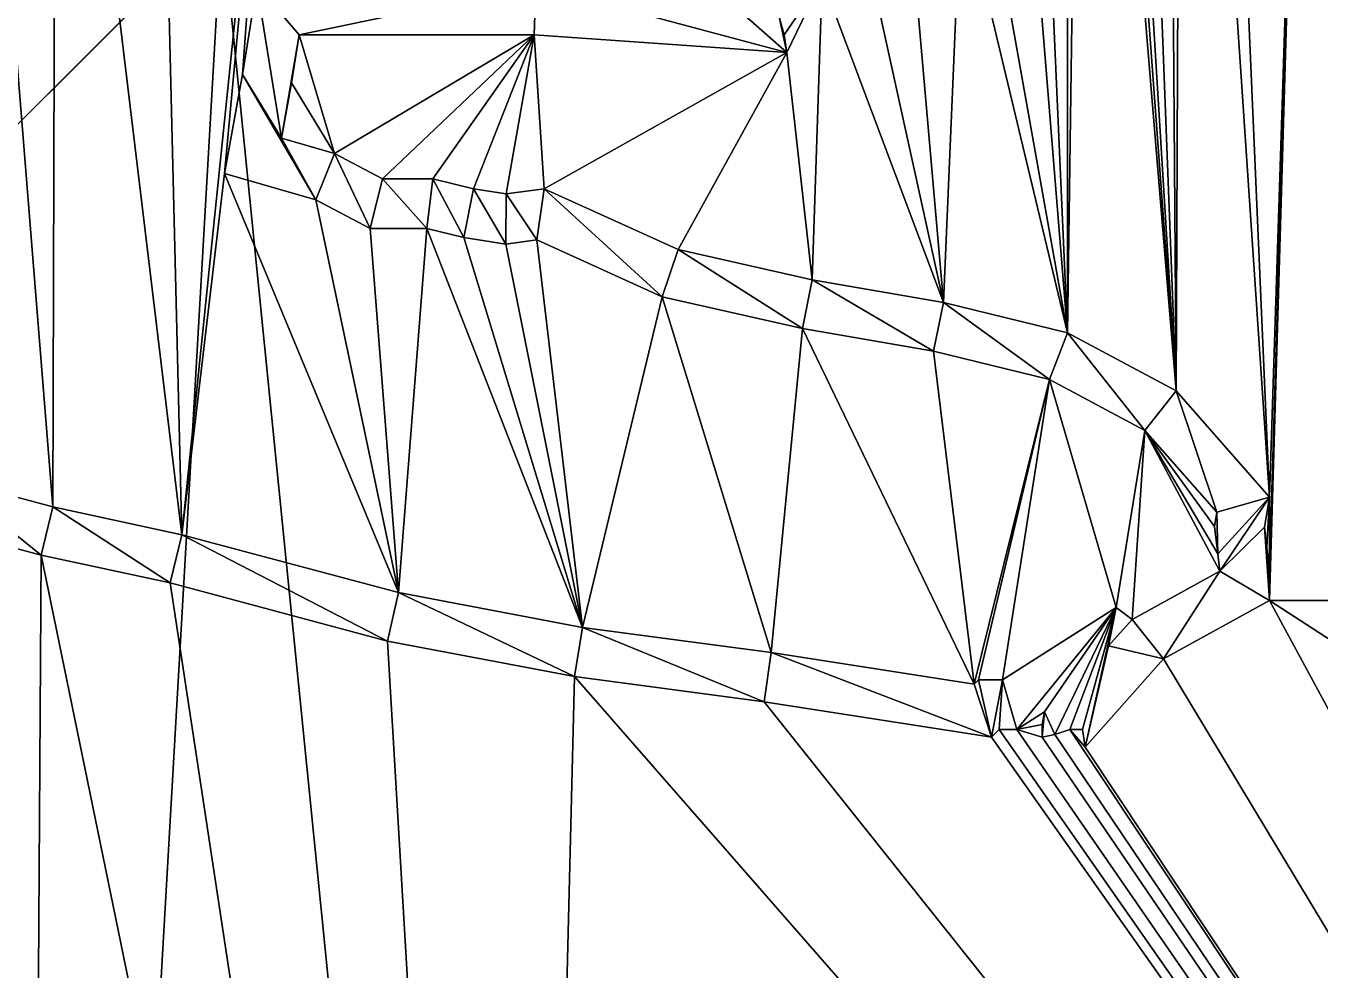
# Model space of a CAD drawing. Extents: x 10 to 110, y 10 to 115.
# Drawn here: x 45.03 to 58.06, y 34.3 to 43.81 of the extents above; entities that cross this region are included whole.
import ezdxf

# ---------------------------------------------------------------- set-up
doc = ezdxf.new("R2010")
doc.units = 0
doc.header["$MEASUREMENT"] = 0
doc.layers.add('STL2DXF', color=7, linetype='Continuous')

msp = doc.modelspace()

# ---------------------------------------------------------------- linework, layer by layer
at = {"layer": 'STL2DXF'}
for points in [[(53.939, 56.061, 0.5), (37.879, 40), (53.939, 56.061)], [(37.879, 40), (53.939, 56.061, 0.5), (47.879, 50, 0.5)], [(37.879, 40), (40, 37.879), (53.939, 56.061)], [(53.939, 56.061), (40, 37.879), (56.061, 53.939)], [(40, 37.879), (47, 44.875, 0.5), (56.061, 53.939)], [(56.608, 40.135, -0.6), (56.15, 52.17, -0.6), (56.513, 53.347, -0.6)], [(56.608, 40.135, -0.6), (56.513, 53.347, -0.6), (56.659, 52.272, -0.6)], [(56.608, 40.135, -0.6), (56.659, 52.272, -0.6), (57.55, 39.066, -0.6)], [(57.55, 39.066, -0.6), (56.659, 52.272, -0.6), (57.041, 50.771, -0.6)], [(56.608, 40.135, -0.6), (55.87, 52.119, -0.6), (56.15, 52.17, -0.6)], [(56.608, 40.135, -0.6), (55.743, 51.865, -0.6), (55.87, 52.119, -0.6)], [(56.608, 40.135, -0.6), (55.667, 51.534, -0.6), (55.743, 51.865, -0.6)], [(55.514, 40.72, -0.6), (55.514, 51.229, -0.6), (55.667, 51.534, -0.6)], [(55.514, 40.72, -0.6), (55.667, 51.534, -0.6), (56.608, 40.135, -0.6)], [(44.297, 51.42, -0.6), (45.301, 38.967, -0.6), (44.219, 39.255, -0.6)], [(45.301, 38.967, -0.6), (44.297, 51.42, -0.6), (45.328, 49.21, -0.6)], [(55.514, 40.72, -0.6), (55.056, 51.127, -0.6), (55.514, 51.229, -0.6)], [(55.514, 40.72, -0.6), (54.7, 50.771, -0.6), (55.056, 51.127, -0.6)], [(55.514, 40.72, -0.6), (54.624, 45.733, -0.6), (54.7, 50.771, -0.6)], [(57.55, 39.066, -0.6), (57.041, 50.771, -0.6), (57.881, 49.371, -0.6)], [(37.879, 40, 0.5), (40, 37.879, 0.5), (47.879, 50, 0.5)], [(37.879, 40, 0.5), (47.879, 50), (37.879, 40)], [(47.879, 50), (37.879, 40, 0.5), (47.879, 50, 0.5)], [(47.879, 50), (40, 37.879), (37.879, 40)], [(37.879, 40), (47.879, 50, 0.5), (37.879, 40, 0.5)], [(42.754, 44.875, 0.5), (37.879, 40, 0.5), (47.879, 50, 0.5)], [(47.879, 50, 0.5), (40, 37.879, 0.5), (50, 47.879, 0.5)], [(40, 37.879), (47.879, 50), (50, 47.879)], [(59.102, 38.023, -0.6), (57.55, 38.023, -0.6), (57.881, 49.371, -0.6)], [(57.55, 39.066, -0.6), (57.881, 49.371, -0.6), (57.55, 38.354, -0.6)], [(57.55, 38.354, -0.6), (57.881, 49.371, -0.6), (57.55, 38.023, -0.6)], [(59.102, 38.023, -0.6), (57.881, 49.371, -0.6), (59.051, 38.506, -0.6)], [(59.051, 38.506, -0.6), (57.881, 49.371, -0.6), (58.873, 40.338, -0.6)], [(58.975, 48.124, -0.6), (58.873, 40.338, -0.6), (57.881, 49.371, -0.6)], [(45.301, 38.967, -0.6), (45.328, 49.21, -0.6), (46.599, 38.687, -0.6)], [(46.599, 38.687, -0.6), (45.328, 49.21, -0.6), (46.383, 47.503, -0.6)], [(50, 47.879, 0.5), (40, 37.879), (50, 47.879)], [(40, 37.879), (50, 47.879, 0.5), (40, 37.879, 0.5)], [(46.599, 38.687, -0.6), (46.383, 47.503, -0.6), (47.524, 47.681, -0.6)], [(46.599, 38.687, -0.6), (47.524, 47.681, -0.6), (47.028, 42.323, -0.6)], [(47.028, 42.323, -0.6), (47.524, 47.681, -0.6), (47.21, 43.323, -0.6)], [(47.21, 43.323, -0.6), (47.524, 47.681, -0.6), (47.352, 44.222, -0.6)], [(55.514, 40.72, -0.6), (54.446, 45.198, -0.6), (54.624, 45.733, -0.6)], [(54.267, 41.025, -0.6), (53.453, 44.74, -0.6), (53.911, 45.097, -0.6)], [(54.267, 41.025, -0.6), (53.911, 45.097, -0.6), (54.446, 45.198, -0.6)], [(54.267, 41.025, -0.6), (54.446, 45.198, -0.6), (55.514, 40.72, -0.6)], [(47, 44.875, 0.5), (40, 37.879), (40, 37.879, 0.5)], [(40, 37.879, 0.5), (45, 10, 0.5), (47, 44.875, 0.5)], [(47, 44.875, 0.5), (45, 10, 0.5), (50, 15, 0.5)], [(47, 44.875, 0.5), (50, 15, 0.5), (73, 44.875, 0.5)], [(73, 44.875, 0.5), (50, 15, 0.5), (70, 15, 0.5)], [(54.267, 41.025, -0.6), (53.046, 44.282, -0.6), (53.453, 44.74, -0.6)], [(47.601, 42.679, -0.4), (47.21, 43.323, -0.4), (47.352, 44.222, -0.4)], [(47.352, 44.222, -0.6), (47.21, 43.323, -0.4), (47.21, 43.323, -0.6)], [(47.21, 43.323, -0.4), (47.352, 44.222, -0.6), (47.352, 44.222, -0.4)], [(47.352, 44.222, -0.4), (47.779, 43.722, -0.4), (47.601, 42.679, -0.4)], [(47.779, 43.722, -0.4), (47.352, 44.222, -0.4), (50.163, 44.222, -0.4)], [(47.779, 43.722, -0.4), (50.163, 44.222, -0.4), (50.145, 43.722, -0.4)], [(50.145, 43.722, -0.4), (50.163, 44.222, -0.4), (52.69, 43.544, -0.4)], [(52.69, 43.544, -0.4), (50.163, 44.222, -0.4), (52.071, 44.089, -0.4)], [(53.046, 44.282, -0.6), (52.664, 43.722, -0.6), (52.613, 43.901, -0.6)], [(52.664, 43.722, -0.6), (53.046, 44.282, -0.6), (52.69, 43.544, -0.6)], [(52.69, 43.544, -0.6), (53.046, 44.282, -0.6), (52.944, 41.254, -0.6)], [(52.944, 41.254, -0.6), (53.046, 44.282, -0.6), (54.267, 41.025, -0.6)], [(52.69, 43.544, -0.4), (52.071, 44.089, -0.4), (52.613, 43.901, -0.4)], [(52.69, 43.544, -0.4), (52.613, 43.901, -0.4), (52.664, 43.722, -0.4)], [(52.664, 43.722, -0.4), (52.613, 43.901, -0.6), (52.664, 43.722, -0.6)], [(52.613, 43.901, -0.6), (52.664, 43.722, -0.4), (52.613, 43.901, -0.4)], [(47.601, 42.679, -0.4), (47.779, 43.722, -0.4), (47.703, 43.239, -0.4)], [(47.703, 43.239, -0.4), (47.779, 43.722, -0.6), (47.703, 43.239, -0.6)], [(47.779, 43.722, -0.6), (47.703, 43.239, -0.4), (47.779, 43.722, -0.4)], [(48.135, 42.527, -0.6), (47.703, 43.239, -0.6), (47.779, 43.722, -0.6)], [(47.779, 43.722, -0.4), (50.145, 43.722, -0.6), (47.779, 43.722, -0.6)], [(50.145, 43.722, -0.6), (47.779, 43.722, -0.4), (50.145, 43.722, -0.4)], [(48.135, 42.527, -0.6), (47.779, 43.722, -0.6), (50.145, 43.722, -0.6)], [(48.135, 42.527, -0.6), (50.145, 43.722, -0.6), (48.619, 42.272, -0.6)], [(48.619, 42.272, -0.6), (50.145, 43.722, -0.6), (49.127, 42.272, -0.6)], [(49.127, 42.272, -0.6), (50.145, 43.722, -0.6), (49.535, 42.17, -0.6)], [(49.535, 42.17, -0.6), (50.145, 43.722, -0.6), (49.865, 42.119, -0.6)], [(49.865, 42.119, -0.6), (50.145, 43.722, -0.6), (50.247, 42.17, -0.6)], [(50.145, 43.722, -0.4), (52.69, 43.544, -0.6), (50.145, 43.722, -0.6)], [(52.69, 43.544, -0.6), (50.145, 43.722, -0.4), (52.69, 43.544, -0.4)], [(50.247, 42.17, -0.6), (50.145, 43.722, -0.6), (52.69, 43.544, -0.6)], [(52.69, 43.544, -0.4), (52.664, 43.722, -0.6), (52.69, 43.544, -0.6)], [(52.664, 43.722, -0.6), (52.69, 43.544, -0.4), (52.664, 43.722, -0.4)], [(50.247, 42.17, -0.6), (52.69, 43.544, -0.6), (51.596, 41.56, -0.6)], [(51.596, 41.56, -0.6), (52.69, 43.544, -0.6), (52.944, 41.254, -0.6)], [(47.21, 43.323, -0.4), (47.948, 42.06, -0.4), (47.028, 42.323, -0.4)], [(47.21, 43.323, -0.6), (47.028, 42.323, -0.4), (47.028, 42.323, -0.6)], [(47.028, 42.323, -0.4), (47.21, 43.323, -0.6), (47.21, 43.323, -0.4)], [(47.948, 42.06, -0.4), (47.21, 43.323, -0.4), (47.601, 42.679, -0.4)], [(47.601, 42.679, -0.4), (47.703, 43.239, -0.6), (47.601, 42.679, -0.6)], [(47.703, 43.239, -0.6), (47.601, 42.679, -0.4), (47.703, 43.239, -0.4)], [(47.703, 43.239, -0.6), (48.135, 42.527, -0.6), (47.601, 42.679, -0.6)], [(47.948, 42.06, -0.4), (47.601, 42.679, -0.4), (48.135, 42.527, -0.4)], [(48.135, 42.527, -0.6), (47.601, 42.679, -0.4), (47.601, 42.679, -0.6)], [(47.601, 42.679, -0.4), (48.135, 42.527, -0.6), (48.135, 42.527, -0.4)], [(47.948, 42.06, -0.4), (48.135, 42.527, -0.4), (48.495, 41.772, -0.4)], [(48.495, 41.772, -0.4), (48.135, 42.527, -0.4), (48.619, 42.272, -0.4)], [(48.619, 42.272, -0.6), (48.135, 42.527, -0.4), (48.135, 42.527, -0.6)], [(48.135, 42.527, -0.4), (48.619, 42.272, -0.6), (48.619, 42.272, -0.4)], [(47.028, 42.323, -0.6), (48.781, 38.103, -0.6), (46.599, 38.687, -0.6)], [(48.781, 38.103, -0.6), (47.028, 42.323, -0.6), (47.948, 42.06, -0.6)], [(47.028, 42.323, -0.4), (47.948, 42.06, -0.6), (47.028, 42.323, -0.6)], [(47.948, 42.06, -0.6), (47.028, 42.323, -0.4), (47.948, 42.06, -0.4)], [(48.495, 41.772, -0.4), (48.619, 42.272, -0.4), (49.066, 41.772, -0.4)], [(49.066, 41.772, -0.4), (48.619, 42.272, -0.4), (49.127, 42.272, -0.4)], [(49.127, 42.272, -0.6), (48.619, 42.272, -0.4), (48.619, 42.272, -0.6)], [(48.619, 42.272, -0.4), (49.127, 42.272, -0.6), (49.127, 42.272, -0.4)], [(49.066, 41.772, -0.4), (49.127, 42.272, -0.4), (49.436, 41.68, -0.4)], [(49.436, 41.68, -0.4), (49.127, 42.272, -0.4), (49.535, 42.17, -0.4)], [(49.535, 42.17, -0.6), (49.127, 42.272, -0.4), (49.127, 42.272, -0.6)], [(49.127, 42.272, -0.4), (49.535, 42.17, -0.6), (49.535, 42.17, -0.4)], [(49.436, 41.68, -0.4), (49.535, 42.17, -0.4), (49.86, 41.614, -0.4)], [(49.86, 41.614, -0.4), (49.535, 42.17, -0.4), (49.865, 42.119, -0.4)], [(49.865, 42.119, -0.6), (49.535, 42.17, -0.4), (49.535, 42.17, -0.6)], [(49.535, 42.17, -0.4), (49.865, 42.119, -0.6), (49.865, 42.119, -0.4)], [(49.86, 41.614, -0.4), (49.865, 42.119, -0.4), (50.171, 41.656, -0.4)], [(50.171, 41.656, -0.4), (49.865, 42.119, -0.4), (50.247, 42.17, -0.4)], [(50.247, 42.17, -0.6), (49.865, 42.119, -0.4), (49.865, 42.119, -0.6)], [(49.865, 42.119, -0.4), (50.247, 42.17, -0.6), (50.247, 42.17, -0.4)], [(50.171, 41.656, -0.4), (50.247, 42.17, -0.4), (51.436, 41.083, -0.4)], [(51.436, 41.083, -0.4), (50.247, 42.17, -0.4), (51.596, 41.56, -0.4)], [(51.596, 41.56, -0.6), (50.247, 42.17, -0.4), (50.247, 42.17, -0.6)], [(50.247, 42.17, -0.4), (51.596, 41.56, -0.6), (51.596, 41.56, -0.4)], [(48.781, 38.103, -0.6), (47.948, 42.06, -0.6), (48.495, 41.772, -0.6)], [(47.948, 42.06, -0.4), (48.495, 41.772, -0.6), (47.948, 42.06, -0.6)], [(48.495, 41.772, -0.6), (47.948, 42.06, -0.4), (48.495, 41.772, -0.4)], [(48.781, 38.103, -0.6), (48.495, 41.772, -0.6), (49.066, 41.772, -0.6)], [(48.495, 41.772, -0.4), (49.066, 41.772, -0.6), (48.495, 41.772, -0.6)], [(49.066, 41.772, -0.6), (48.495, 41.772, -0.4), (49.066, 41.772, -0.4)], [(48.781, 38.103, -0.6), (49.066, 41.772, -0.6), (50.632, 37.753, -0.6)], [(50.632, 37.753, -0.6), (49.066, 41.772, -0.6), (49.436, 41.68, -0.6)], [(49.066, 41.772, -0.4), (49.436, 41.68, -0.6), (49.066, 41.772, -0.6)], [(49.436, 41.68, -0.6), (49.066, 41.772, -0.4), (49.436, 41.68, -0.4)], [(50.632, 37.753, -0.6), (49.436, 41.68, -0.6), (49.86, 41.614, -0.6)], [(49.436, 41.68, -0.4), (49.86, 41.614, -0.6), (49.436, 41.68, -0.6)], [(49.86, 41.614, -0.6), (49.436, 41.68, -0.4), (49.86, 41.614, -0.4)], [(50.632, 37.753, -0.6), (49.86, 41.614, -0.6), (50.171, 41.656, -0.6)], [(49.86, 41.614, -0.4), (50.171, 41.656, -0.6), (49.86, 41.614, -0.6)], [(50.171, 41.656, -0.6), (49.86, 41.614, -0.4), (50.171, 41.656, -0.4)], [(50.632, 37.753, -0.6), (50.171, 41.656, -0.6), (51.436, 41.083, -0.6)], [(50.171, 41.656, -0.4), (51.436, 41.083, -0.6), (50.171, 41.656, -0.6)], [(51.436, 41.083, -0.6), (50.171, 41.656, -0.4), (51.436, 41.083, -0.4)], [(51.436, 41.083, -0.4), (51.596, 41.56, -0.4), (52.846, 40.764, -0.4)], [(52.846, 40.764, -0.4), (51.596, 41.56, -0.4), (52.944, 41.254, -0.4)], [(52.944, 41.254, -0.6), (51.596, 41.56, -0.4), (51.596, 41.56, -0.6)], [(51.596, 41.56, -0.4), (52.944, 41.254, -0.6), (52.944, 41.254, -0.4)], [(52.846, 40.764, -0.4), (52.944, 41.254, -0.4), (54.165, 40.536, -0.4)], [(54.165, 40.536, -0.4), (52.944, 41.254, -0.4), (54.267, 41.025, -0.4)], [(54.267, 41.025, -0.6), (52.944, 41.254, -0.4), (52.944, 41.254, -0.6)], [(52.944, 41.254, -0.4), (54.267, 41.025, -0.6), (54.267, 41.025, -0.4)], [(50.632, 37.753, -0.6), (51.436, 41.083, -0.6), (52.532, 37.5, -0.6)], [(52.532, 37.5, -0.6), (51.436, 41.083, -0.6), (52.846, 40.764, -0.6)], [(51.436, 41.083, -0.4), (52.846, 40.764, -0.6), (51.436, 41.083, -0.6)], [(52.846, 40.764, -0.6), (51.436, 41.083, -0.4), (52.846, 40.764, -0.4)], [(54.165, 40.536, -0.4), (54.267, 41.025, -0.4), (55.334, 40.249, -0.4)], [(55.334, 40.249, -0.4), (54.267, 41.025, -0.4), (55.514, 40.72, -0.4)], [(55.514, 40.72, -0.6), (54.267, 41.025, -0.4), (54.267, 41.025, -0.6)], [(54.267, 41.025, -0.4), (55.514, 40.72, -0.6), (55.514, 40.72, -0.4)], [(52.532, 37.5, -0.6), (52.846, 40.764, -0.6), (54.577, 37.182, -0.6)], [(54.577, 37.182, -0.6), (52.846, 40.764, -0.6), (54.165, 40.536, -0.6)], [(52.846, 40.764, -0.4), (54.165, 40.536, -0.6), (52.846, 40.764, -0.6)], [(54.165, 40.536, -0.6), (52.846, 40.764, -0.4), (54.165, 40.536, -0.4)], [(55.334, 40.249, -0.4), (55.514, 40.72, -0.4), (56.293, 39.736, -0.4)], [(56.293, 39.736, -0.4), (55.514, 40.72, -0.4), (56.608, 40.135, -0.4)], [(56.608, 40.135, -0.6), (55.514, 40.72, -0.4), (55.514, 40.72, -0.6)], [(55.514, 40.72, -0.4), (56.608, 40.135, -0.6), (56.608, 40.135, -0.4)], [(54.577, 37.182, -0.6), (54.165, 40.536, -0.6), (55.334, 40.249, -0.6)], [(54.165, 40.536, -0.4), (55.334, 40.249, -0.6), (54.165, 40.536, -0.6)], [(55.334, 40.249, -0.6), (54.165, 40.536, -0.4), (55.334, 40.249, -0.4)], [(54.577, 37.182, -0.6), (55.334, 40.249, -0.6), (54.62, 37.225, -0.6)], [(54.62, 37.225, -0.6), (55.334, 40.249, -0.6), (54.86, 37.225, -0.6)], [(54.86, 37.225, -0.6), (55.334, 40.249, -0.6), (56.005, 37.954, -0.6)], [(56.005, 37.954, -0.6), (55.334, 40.249, -0.6), (56.293, 39.736, -0.6)], [(55.334, 40.249, -0.4), (56.293, 39.736, -0.6), (55.334, 40.249, -0.6)], [(56.293, 39.736, -0.6), (55.334, 40.249, -0.4), (56.293, 39.736, -0.4)], [(56.293, 39.736, -0.4), (56.608, 40.135, -0.4), (57.018, 38.914, -0.4)], [(57.018, 38.914, -0.4), (56.608, 40.135, -0.4), (57.55, 39.066, -0.4)], [(57.55, 39.066, -0.4), (56.608, 40.135, -0.6), (57.55, 39.066, -0.6)], [(56.608, 40.135, -0.6), (57.55, 39.066, -0.4), (56.608, 40.135, -0.4)], [(56.005, 37.954, -0.6), (56.293, 39.736, -0.6), (56.165, 37.834, -0.6)], [(56.165, 37.834, -0.6), (56.293, 39.736, -0.6), (57.05, 38.319, -0.6)], [(57.018, 38.914, -0.6), (56.994, 38.771, -0.6), (56.293, 39.736, -0.6)], [(57.05, 38.319, -0.6), (56.293, 39.736, -0.6), (57.028, 38.495, -0.6)], [(57.028, 38.495, -0.6), (56.293, 39.736, -0.6), (56.994, 38.771, -0.6)], [(56.293, 39.736, -0.6), (57.018, 38.914, -0.4), (57.018, 38.914, -0.6)], [(57.018, 38.914, -0.4), (56.293, 39.736, -0.6), (56.293, 39.736, -0.4)], [(44.038, 38.786, -0.4), (44.219, 39.255, -0.4), (45.183, 38.481, -0.4)], [(45.183, 38.481, -0.4), (44.219, 39.255, -0.4), (45.301, 38.967, -0.4)], [(45.301, 38.967, -0.6), (44.219, 39.255, -0.4), (44.219, 39.255, -0.6)], [(44.219, 39.255, -0.4), (45.301, 38.967, -0.6), (45.301, 38.967, -0.4)], [(45.183, 38.481, -0.4), (45.301, 38.967, -0.4), (46.481, 38.201, -0.4)], [(46.481, 38.201, -0.4), (45.301, 38.967, -0.4), (46.599, 38.687, -0.4)], [(46.599, 38.687, -0.6), (45.301, 38.967, -0.4), (45.301, 38.967, -0.6)], [(45.301, 38.967, -0.4), (46.599, 38.687, -0.6), (46.599, 38.687, -0.4)], [(57.018, 38.914, -0.4), (57.55, 39.066, -0.4), (57.028, 38.495, -0.4)], [(57.028, 38.495, -0.4), (57.55, 39.066, -0.4), (57.05, 38.319, -0.4)], [(57.05, 38.319, -0.4), (57.55, 39.066, -0.4), (57.499, 38.761, -0.4)], [(57.499, 38.761, -0.4), (57.55, 39.066, -0.6), (57.499, 38.761, -0.6)], [(57.55, 39.066, -0.6), (57.499, 38.761, -0.4), (57.55, 39.066, -0.4)], [(57.55, 39.066, -0.6), (57.524, 38.557, -0.6), (57.499, 38.761, -0.6)], [(57.524, 38.557, -0.6), (57.55, 39.066, -0.6), (57.55, 38.354, -0.6)], [(57.028, 38.495, -0.4), (56.994, 38.771, -0.4), (57.018, 38.914, -0.4)], [(57.018, 38.914, -0.6), (56.994, 38.771, -0.4), (56.994, 38.771, -0.6)], [(56.994, 38.771, -0.4), (57.018, 38.914, -0.6), (57.018, 38.914, -0.4)], [(44.038, 38.786, -0.4), (45.183, 38.481, -0.6), (44.038, 38.786, -0.6)], [(45.183, 38.481, -0.6), (44.038, 38.786, -0.4), (45.183, 38.481, -0.4)], [(45, 10, -0.6), (44.038, 38.786, -0.6), (45.183, 38.481, -0.6)], [(56.994, 38.771, -0.6), (57.028, 38.495, -0.4), (57.028, 38.495, -0.6)], [(57.028, 38.495, -0.4), (56.994, 38.771, -0.6), (56.994, 38.771, -0.4)], [(57.55, 38.023, -0.4), (57.05, 38.319, -0.4), (57.499, 38.761, -0.4)], [(57.55, 38.023, -0.4), (57.499, 38.761, -0.4), (57.524, 38.557, -0.4)], [(57.524, 38.557, -0.4), (57.499, 38.761, -0.6), (57.524, 38.557, -0.6)], [(57.499, 38.761, -0.6), (57.524, 38.557, -0.4), (57.499, 38.761, -0.4)], [(46.481, 38.201, -0.4), (46.599, 38.687, -0.4), (48.669, 37.616, -0.4)], [(48.669, 37.616, -0.4), (46.599, 38.687, -0.4), (48.781, 38.103, -0.4)], [(48.781, 38.103, -0.6), (46.599, 38.687, -0.4), (46.599, 38.687, -0.6)], [(46.599, 38.687, -0.4), (48.781, 38.103, -0.6), (48.781, 38.103, -0.4)], [(45, 10, -0.6), (45.183, 38.481, -0.6), (50, 15, -0.6)], [(45.183, 38.481, -0.4), (46.481, 38.201, -0.6), (45.183, 38.481, -0.6)], [(46.481, 38.201, -0.6), (45.183, 38.481, -0.4), (46.481, 38.201, -0.4)], [(50, 15, -0.6), (45.183, 38.481, -0.6), (46.481, 38.201, -0.6)], [(57.028, 38.495, -0.6), (57.05, 38.319, -0.4), (57.05, 38.319, -0.6)], [(57.05, 38.319, -0.4), (57.028, 38.495, -0.6), (57.028, 38.495, -0.4)], [(57.55, 38.023, -0.4), (57.524, 38.557, -0.4), (57.55, 38.354, -0.4)], [(57.55, 38.354, -0.4), (57.524, 38.557, -0.6), (57.55, 38.354, -0.6)], [(57.524, 38.557, -0.6), (57.55, 38.354, -0.4), (57.524, 38.557, -0.4)], [(56.481, 37.437, -0.4), (56.165, 37.834, -0.4), (57.05, 38.319, -0.4)], [(57.05, 38.319, -0.4), (56.165, 37.834, -0.6), (57.05, 38.319, -0.6)], [(56.165, 37.834, -0.6), (57.05, 38.319, -0.4), (56.165, 37.834, -0.4)], [(56.481, 37.437, -0.4), (57.05, 38.319, -0.4), (57.55, 38.023, -0.4)], [(57.55, 38.023, -0.4), (57.55, 38.354, -0.6), (57.55, 38.023, -0.6)], [(57.55, 38.354, -0.6), (57.55, 38.023, -0.4), (57.55, 38.354, -0.4)], [(46.481, 38.201, -0.4), (48.669, 37.616, -0.6), (46.481, 38.201, -0.6)], [(48.669, 37.616, -0.6), (46.481, 38.201, -0.4), (48.669, 37.616, -0.4)], [(50, 15, -0.6), (46.481, 38.201, -0.6), (48.669, 37.616, -0.6)], [(48.669, 37.616, -0.4), (48.781, 38.103, -0.4), (50.552, 37.259, -0.4)], [(50.552, 37.259, -0.4), (48.781, 38.103, -0.4), (50.632, 37.753, -0.4)], [(50.632, 37.753, -0.6), (48.781, 38.103, -0.4), (48.781, 38.103, -0.6)], [(48.781, 38.103, -0.4), (50.632, 37.753, -0.6), (50.632, 37.753, -0.4)], [(55.005, 36.725, -0.4), (54.86, 37.225, -0.4), (56.005, 37.954, -0.4)], [(56.005, 37.954, -0.4), (54.86, 37.225, -0.6), (56.005, 37.954, -0.6)], [(54.86, 37.225, -0.6), (56.005, 37.954, -0.4), (54.86, 37.225, -0.4)], [(55.005, 36.725, -0.4), (56.005, 37.954, -0.4), (55.285, 36.903, -0.4)], [(55.285, 36.903, -0.4), (56.005, 37.954, -0.4), (55.387, 36.674, -0.4)], [(55.387, 36.674, -0.4), (56.005, 37.954, -0.4), (55.54, 36.725, -0.4)], [(55.54, 36.725, -0.4), (56.005, 37.954, -0.4), (55.667, 36.725, -0.4)], [(55.667, 36.725, -0.4), (56.005, 37.954, -0.4), (55.692, 36.547, -0.4)], [(55.692, 36.547, -0.4), (56.005, 37.954, -0.4), (55.928, 37.567, -0.4)], [(56.165, 37.834, -0.6), (55.928, 37.567, -0.6), (56.005, 37.954, -0.6)], [(55.928, 37.567, -0.4), (56.005, 37.954, -0.6), (55.928, 37.567, -0.6)], [(56.005, 37.954, -0.6), (55.928, 37.567, -0.4), (56.005, 37.954, -0.4)], [(56.481, 37.437, -0.6), (57.55, 38.023, -0.4), (57.55, 38.023, -0.6)], [(57.55, 38.023, -0.4), (56.481, 37.437, -0.6), (56.481, 37.437, -0.4)], [(70, 15, -0.6), (56.481, 37.437, -0.6), (57.55, 38.023, -0.6)], [(70, 15, -0.6), (57.55, 38.023, -0.6), (59.433, 36.801, -0.6)], [(59.433, 36.801, -0.6), (57.55, 38.023, -0.6), (59.102, 38.023, -0.6)], [(56.481, 37.437, -0.4), (55.928, 37.567, -0.4), (56.165, 37.834, -0.4)], [(56.165, 37.834, -0.6), (55.928, 37.567, -0.4), (55.928, 37.567, -0.6)], [(55.928, 37.567, -0.4), (56.165, 37.834, -0.6), (56.165, 37.834, -0.4)], [(50.552, 37.259, -0.4), (50.632, 37.753, -0.4), (52.461, 37.005, -0.4)], [(52.461, 37.005, -0.4), (50.632, 37.753, -0.4), (52.532, 37.5, -0.4)], [(52.532, 37.5, -0.6), (50.632, 37.753, -0.4), (50.632, 37.753, -0.6)], [(50.632, 37.753, -0.4), (52.532, 37.5, -0.6), (52.532, 37.5, -0.4)], [(48.669, 37.616, -0.4), (50.552, 37.259, -0.6), (48.669, 37.616, -0.6)], [(50.552, 37.259, -0.6), (48.669, 37.616, -0.4), (50.552, 37.259, -0.4)], [(50, 15, -0.6), (48.669, 37.616, -0.6), (50.552, 37.259, -0.6)], [(55.928, 37.567, -0.4), (56.481, 37.437, -0.4), (55.692, 36.547, -0.4)], [(52.461, 37.005, -0.4), (52.532, 37.5, -0.4), (54.751, 36.649, -0.4)], [(54.751, 36.649, -0.4), (52.532, 37.5, -0.4), (54.577, 37.182, -0.4)], [(54.577, 37.182, -0.6), (52.532, 37.5, -0.4), (52.532, 37.5, -0.6)], [(52.532, 37.5, -0.4), (54.577, 37.182, -0.6), (54.577, 37.182, -0.4)], [(55.692, 36.547, -0.4), (56.481, 37.437, -0.6), (55.692, 36.547, -0.6)], [(56.481, 37.437, -0.6), (55.692, 36.547, -0.4), (56.481, 37.437, -0.4)], [(70, 15, -0.6), (55.692, 36.547, -0.6), (56.481, 37.437, -0.6)], [(50, 15, -0.6), (50.552, 37.259, -0.6), (70, 15, -0.6)], [(50.552, 37.259, -0.4), (52.461, 37.005, -0.6), (50.552, 37.259, -0.6)], [(52.461, 37.005, -0.6), (50.552, 37.259, -0.4), (52.461, 37.005, -0.4)], [(70, 15, -0.6), (50.552, 37.259, -0.6), (52.461, 37.005, -0.6)], [(54.751, 36.649, -0.4), (54.577, 37.182, -0.4), (54.62, 37.225, -0.4)], [(54.62, 37.225, -0.4), (54.577, 37.182, -0.6), (54.62, 37.225, -0.6)], [(54.577, 37.182, -0.6), (54.62, 37.225, -0.4), (54.577, 37.182, -0.4)], [(54.751, 36.649, -0.4), (54.62, 37.225, -0.4), (54.86, 37.225, -0.4)], [(54.86, 37.225, -0.6), (54.62, 37.225, -0.4), (54.62, 37.225, -0.6)], [(54.62, 37.225, -0.4), (54.86, 37.225, -0.6), (54.86, 37.225, -0.4)], [(54.751, 36.649, -0.4), (54.86, 37.225, -0.4), (54.827, 36.725, -0.4)], [(54.827, 36.725, -0.4), (54.86, 37.225, -0.4), (55.005, 36.725, -0.4)], [(52.461, 37.005, -0.4), (54.751, 36.649, -0.6), (52.461, 37.005, -0.6)], [(54.751, 36.649, -0.6), (52.461, 37.005, -0.4), (54.751, 36.649, -0.4)], [(70, 15, -0.6), (52.461, 37.005, -0.6), (54.751, 36.649, -0.6)], [(55.005, 36.725, -0.6), (55.285, 36.903, -0.4), (55.285, 36.903, -0.6)], [(55.285, 36.903, -0.4), (55.005, 36.725, -0.6), (55.005, 36.725, -0.4)], [(55.285, 36.903, -0.6), (55.26, 36.776, -0.6), (55.005, 36.725, -0.6)], [(55.285, 36.903, -0.4), (55.26, 36.649, -0.4), (55.26, 36.776, -0.4)], [(55.26, 36.649, -0.4), (55.285, 36.903, -0.4), (55.387, 36.674, -0.4)], [(55.285, 36.903, -0.6), (55.26, 36.776, -0.4), (55.26, 36.776, -0.6)], [(55.26, 36.776, -0.4), (55.285, 36.903, -0.6), (55.285, 36.903, -0.4)], [(55.26, 36.649, -0.6), (55.005, 36.725, -0.6), (55.26, 36.776, -0.6)], [(55.26, 36.776, -0.6), (55.26, 36.649, -0.4), (55.26, 36.649, -0.6)], [(55.26, 36.649, -0.4), (55.26, 36.776, -0.6), (55.26, 36.776, -0.4)], [(54.751, 36.649, -0.6), (54.827, 36.725, -0.4), (54.827, 36.725, -0.6)], [(54.827, 36.725, -0.4), (54.751, 36.649, -0.6), (54.751, 36.649, -0.4)], [(70, 15, -0.6), (54.751, 36.649, -0.6), (54.827, 36.725, -0.6)], [(54.827, 36.725, -0.4), (55.005, 36.725, -0.6), (54.827, 36.725, -0.6)], [(55.005, 36.725, -0.6), (54.827, 36.725, -0.4), (55.005, 36.725, -0.4)], [(70, 15, -0.6), (54.827, 36.725, -0.6), (55.005, 36.725, -0.6)], [(70, 15, -0.6), (55.005, 36.725, -0.6), (55.26, 36.649, -0.6)], [(55.26, 36.649, -0.6), (55.387, 36.674, -0.4), (55.387, 36.674, -0.6)], [(55.387, 36.674, -0.4), (55.26, 36.649, -0.6), (55.26, 36.649, -0.4)], [(70, 15, -0.6), (55.26, 36.649, -0.6), (55.387, 36.674, -0.6)], [(55.387, 36.674, -0.6), (55.54, 36.725, -0.4), (55.54, 36.725, -0.6)], [(55.54, 36.725, -0.4), (55.387, 36.674, -0.6), (55.387, 36.674, -0.4)], [(70, 15, -0.6), (55.387, 36.674, -0.6), (55.54, 36.725, -0.6)], [(55.54, 36.725, -0.4), (55.667, 36.725, -0.6), (55.54, 36.725, -0.6)], [(55.667, 36.725, -0.6), (55.54, 36.725, -0.4), (55.667, 36.725, -0.4)], [(70, 15, -0.6), (55.54, 36.725, -0.6), (55.692, 36.547, -0.6)], [(55.692, 36.547, -0.6), (55.54, 36.725, -0.6), (55.667, 36.725, -0.6)], [(55.667, 36.725, -0.6), (55.692, 36.547, -0.4), (55.692, 36.547, -0.6)], [(55.692, 36.547, -0.4), (55.667, 36.725, -0.6), (55.667, 36.725, -0.4)]]:
    msp.add_3dface(points, dxfattribs=at)

doc.saveas('drawing.dxf')
